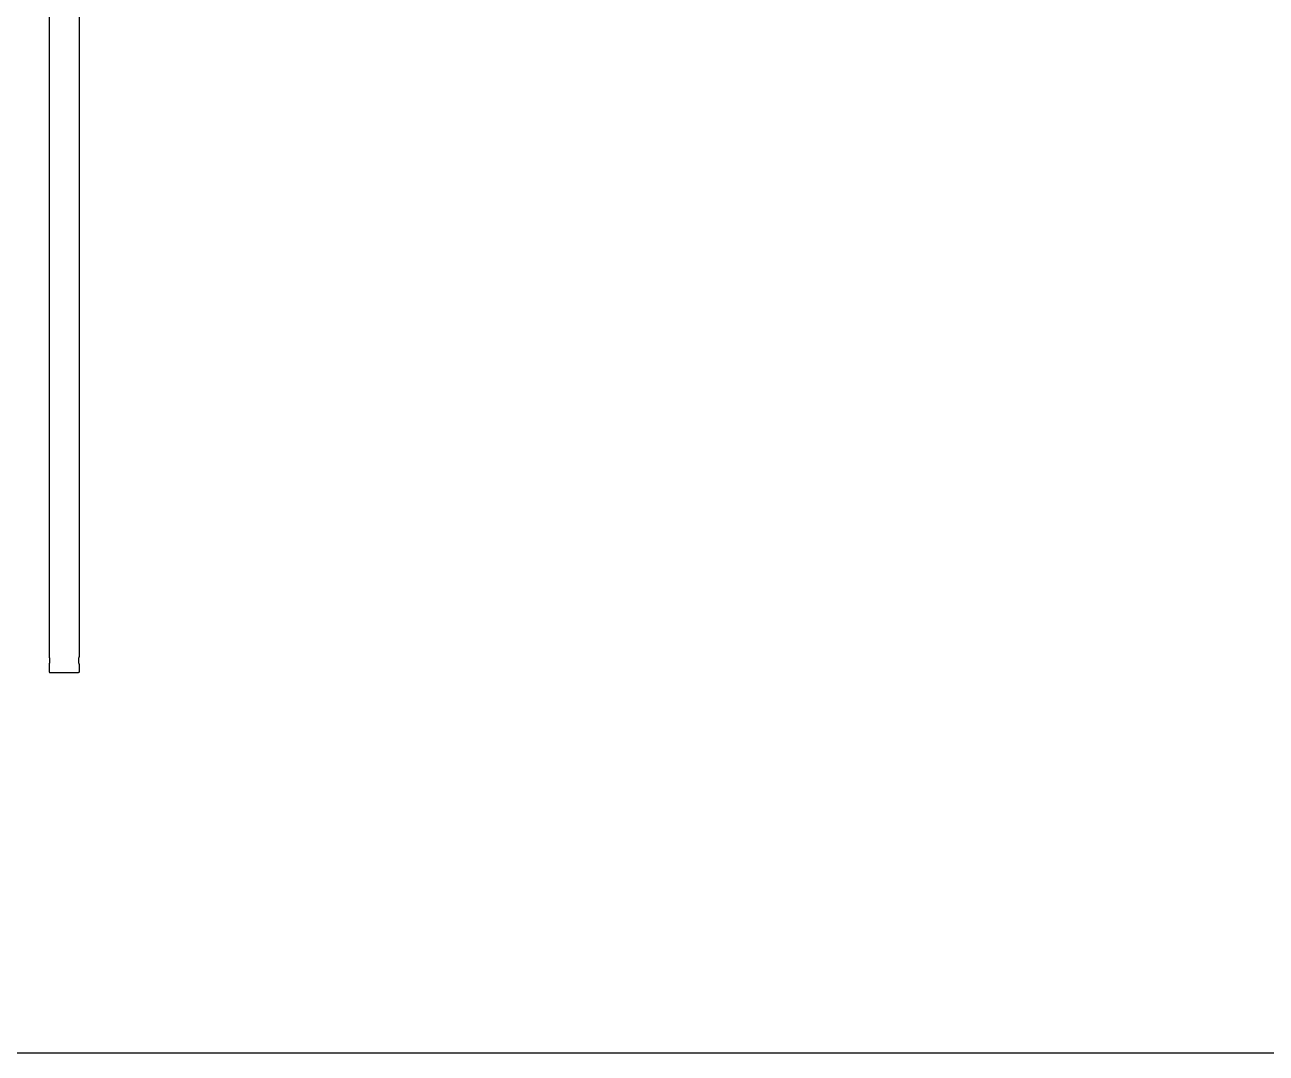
# Model space of a CAD drawing. Header units: millimetres. Extents: x 13935 to 21534, y -198 to 9202.
# Drawn here: x 15380 to 16205, y -198 to 486 of the extents above; entities that cross this region are included whole.
import ezdxf

# ---------------------------------------------------------------- set-up
doc = ezdxf.new("R2010")
doc.units = ezdxf.units.MM
doc.header["$LTSCALE"] = 326.7
doc.layers.get('0').update_dxf_attribs({"linetype": 'CONTINUOUS'})

msp = doc.modelspace()

# ---------------------------------------------------------------- linework, layer by layer
at = {"linetype": 'Continuous', "lineweight": 30}
for p, q in [((15396.00905, 685.00076), (15396.00905, 65.91776)), ((15416.00902, 685.00076), (15416.00902, 65.91776)), ((15396.00905, 61.00076), (15396.00905, 55.95926)), ((15416.00902, 61.00076), (15416.00902, 55.95926)), ((15396.50905, 55.45926), (15415.50902, 55.45926))]:
    msp.add_line(p, q, dxfattribs=at)
msp.add_line((20869.94438, -197.5909), (14011.10907, -197.5909))
for points, knots in [([(15396.00905, 65.91776), (15396.02552, 65.91776), (15396.01288, 65.81724), (15396.07261, 65.71462), (15396.10756, 65.47151), (15396.20069, 65.04159), (15396.28991, 64.35472), (15396.33678, 63.45925), (15396.2899, 62.56382), (15396.20071, 61.877), (15396.10757, 61.44709), (15396.07262, 61.20394), (15396.01289, 61.1013), (15396.02553, 61.00076), (15396.00905, 61.00076)], [0, 0, 0, 0, 0.009947997, 0.038992585, 0.085841234, 0.148326467, 0.309939376, 0.500009307, 0.690055769, 0.851651084, 0.914141792, 0.96099981, 0.990049295, 1, 1, 1, 1]), ([(15416.00902, 61.00076), (15416.07332, 61.00076), (15415.91904, 61.23648), (15415.92834, 61.4278), (15415.81374, 61.89332), (15415.74162, 62.55737), (15415.68783, 63.45927), (15415.74163, 64.36114), (15415.81372, 65.02513), (15415.92833, 65.49065), (15415.91902, 65.68199), (15416.07333, 65.91776), (15416.00902, 65.91776)], [0, 0, 0, 0, 0.038857484, 0.085671819, 0.148148265, 0.309817241, 0.500008562, 0.690177684, 0.851829888, 0.914311686, 0.961135126, 1, 1, 1, 1]), ([(15396.1555, 55.60571), (15396.18594, 55.57527), (15396.25661, 55.52275), (15396.33772, 55.48911), (15396.37995, 55.4774)], [0, 0, 0, 0, 0.495551076, 1, 1, 1, 1]), ([(15396.37995, 55.4774), (15396.40111, 55.47154), (15396.44385, 55.46251), (15396.48745, 55.45926), (15396.50905, 55.45926)], [0, 0, 0, 0, 0.50420033, 1, 1, 1, 1]), ([(15415.63812, 55.4774), (15415.61696, 55.47154), (15415.57421, 55.46251), (15415.53061, 55.45926), (15415.50902, 55.45926)], [0, 0, 0, 0, 0.50420033, 1, 1, 1, 1]), ([(15415.86257, 55.60571), (15415.83213, 55.57527), (15415.76146, 55.52275), (15415.68035, 55.48911), (15415.63812, 55.4774)], [0, 0, 0, 0, 0.495551076, 1, 1, 1, 1])]:
    msp.add_open_spline(points, degree=3, knots=knots, dxfattribs=at)
for points in [[(15396.00905, 55.95926), (15396.00905, 55.8317), (15396.0653, 55.69591), (15396.1555, 55.60571)], [(15416.00902, 55.95926), (15416.00902, 55.8317), (15415.95277, 55.69591), (15415.86257, 55.60571)]]:
    msp.add_open_spline(points, degree=3, dxfattribs=at)

doc.saveas('drawing.dxf')
